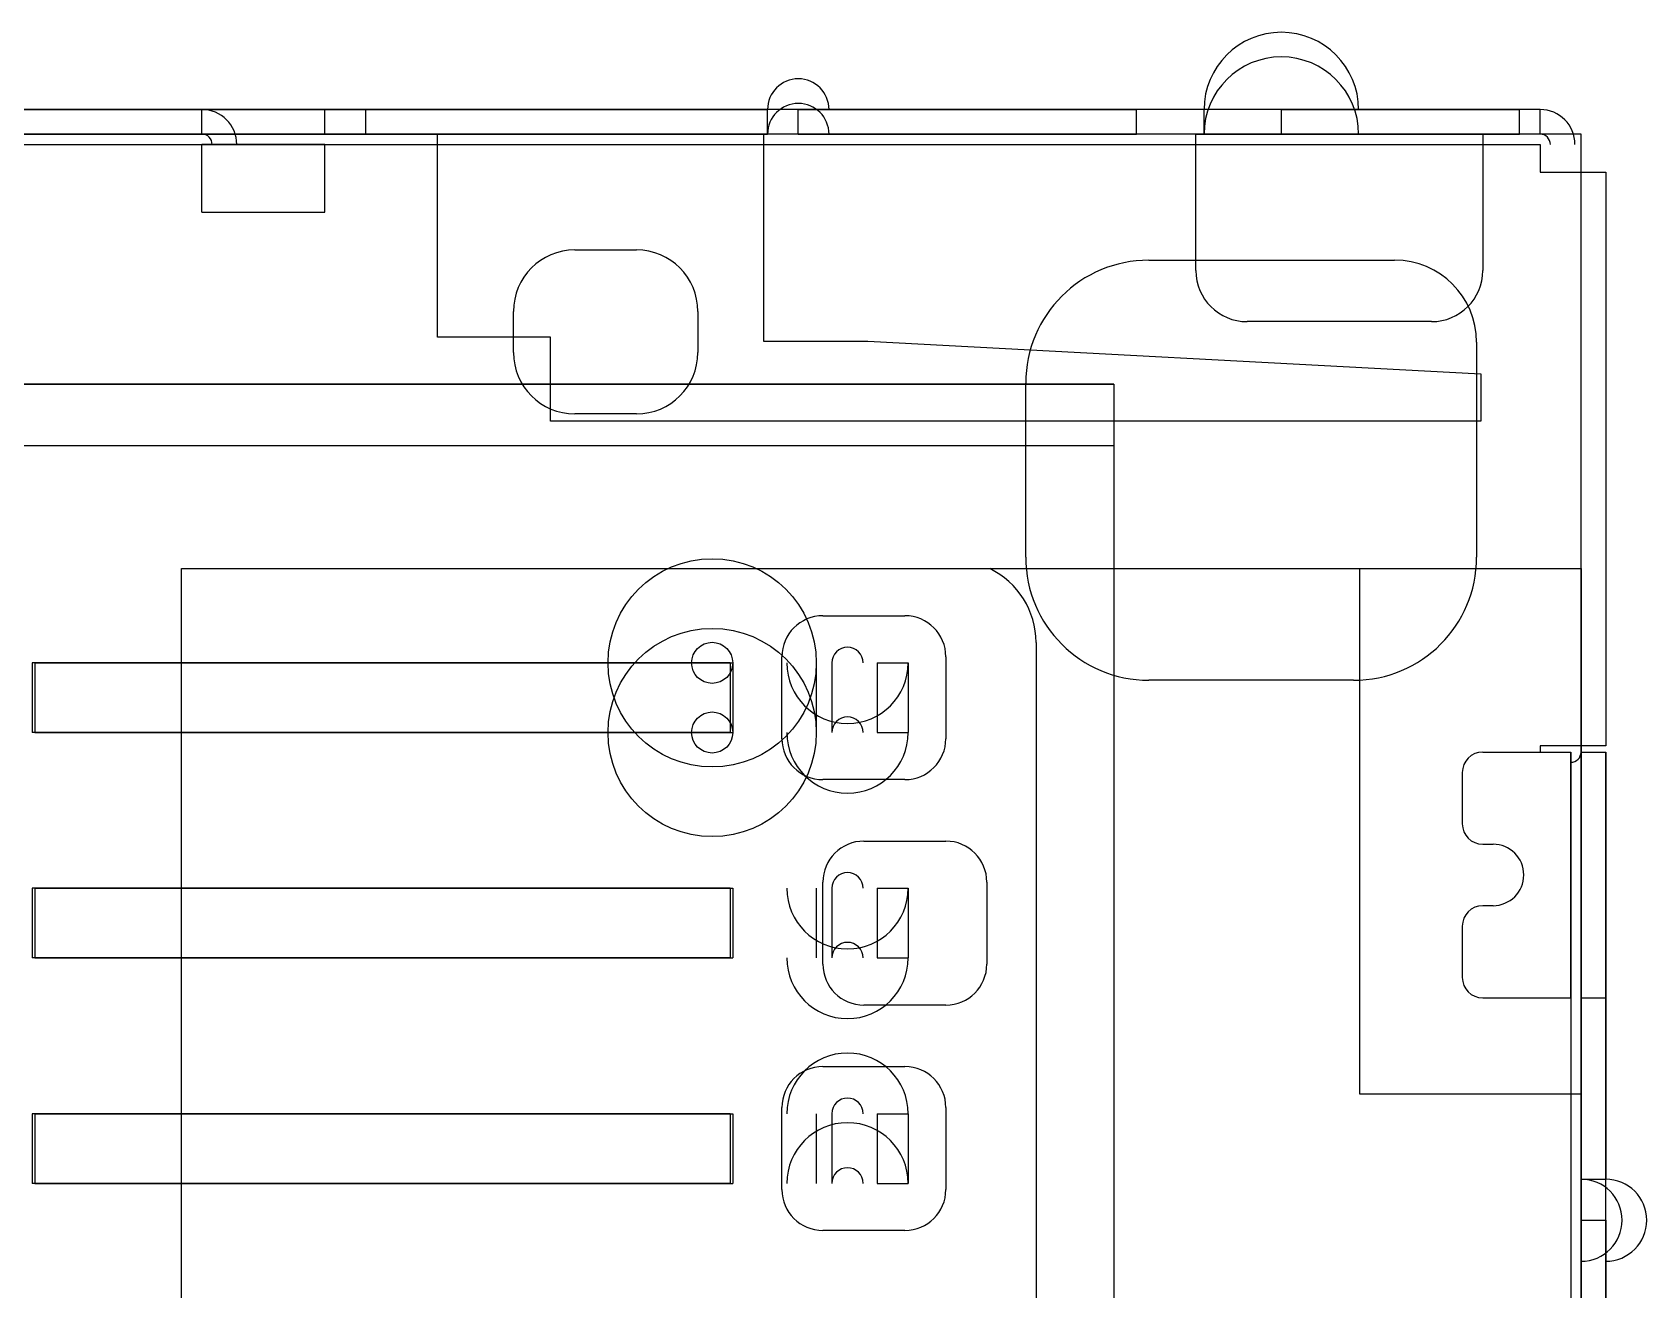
# Model space of a CAD drawing. Header units: millimetres. Extents: x -26.5 to 28.9, y -30 to 30.
# Drawn here: x -22.38 to -14.5, y 11.42 to 17.55 of the extents above; entities that cross this region are included whole.
import ezdxf

# ---------------------------------------------------------------- set-up
doc = ezdxf.new("R2010")
doc.units = ezdxf.units.MM
doc.layers.add('Feature', color=7, linetype='CONTINUOUS')

msp = doc.modelspace()

# ---------------------------------------------------------------- linework, layer by layer
at = {"layer": 'Feature'}
for p, q in [((-15.02, 17.175, -1.28), (-26.1, 17.175, -1.28)), ((-15.02, 17.175, -1.28), (-26.1, 17.175, -1.28)), ((-23.25, 17.175, -0.89), (-21.55, 17.175, -0.89)), ((-23.25, 17.175, -0.89), (-21.55, 17.175, -0.89)), ((-21.55, 17.055, -0.89), (-21.55, 17.175, -0.89)), ((-21.55, 17.055, -0.89), (-21.55, 17.175, -0.89)), ((-21.55, 17.055, -0.52), (-21.55, 17.175, -0.52)), ((-21.55, 17.175, -0.89), (-21.55, 17.175, -0.52)), ((-21.55, 17.055, -0.52), (-21.55, 17.175, -0.52)), ((-21.55, 17.175, -0.89), (-21.55, 17.175, -0.52)), ((-21.55, 17.175, -0.52), (-20.95, 17.175, -0.52)), ((-21.55, 17.175, -0.52), (-20.95, 17.175, -0.52)), ((-20.95, 17.055, -0.52), (-20.95, 17.175, -0.52)), ((-20.95, 17.055, -0.52), (-20.95, 17.175, -0.52)), ((-20.95, 17.055, -0.69), (-20.95, 17.175, -0.69)), ((-20.95, 17.175, -0.52), (-20.95, 17.175, -0.69)), ((-20.95, 17.055, -0.69), (-20.95, 17.175, -0.69)), ((-20.95, 17.175, -0.69), (-20.75, 17.175, -0.69)), ((-20.95, 17.175, -0.52), (-20.95, 17.175, -0.69)), ((-20.95, 17.175, -0.69), (-20.75, 17.175, -0.69)), ((-20.75, 17.055, -0.69), (-20.75, 17.175, -0.69)), ((-20.75, 17.055, -0.69), (-20.75, 17.175, -0.69)), ((-20.75, 17.055, -0.45), (-20.75, 17.175, -0.45)), ((-20.75, 17.175, -0.69), (-20.75, 17.175, -0.45)), ((-20.75, 17.055, -0.45), (-20.75, 17.175, -0.45)), ((-20.75, 17.175, -0.45), (-18.79, 17.175, -0.45)), ((-20.75, 17.175, -0.69), (-20.75, 17.175, -0.45)), ((-20.75, 17.175, -0.45), (-18.79, 17.175, -0.45)), ((-18.79, 17.055, -0.45), (-18.79, 17.175, -0.45)), ((-18.79, 17.055, -0.45), (-18.79, 17.175, -0.45)), ((-18.79, 17.055, -0.26), (-18.79, 17.175, -0.26)), ((-18.79, 17.175, -0.45), (-18.79, 17.175, -0.26)), ((-18.79, 17.055, -0.26), (-18.79, 17.175, -0.26)), ((-18.79, 17.175, -0.45), (-18.79, 17.175, -0.26)), ((-18.64, 17.055, -0.11), (-18.64, 17.175, -0.11)), ((-18.64, 17.055, -0.11), (-18.64, 17.175, -0.11)), ((-18.64, 17.175, -0.11), (-16.99, 17.175, -0.11)), ((-18.64, 17.175, -0.11), (-16.99, 17.175, -0.11)), ((-16.99, 17.055, -0.11), (-16.99, 17.175, -0.11)), ((-16.99, 17.055, -0.11), (-16.99, 17.175, -0.11)), ((-16.66, 17.055, -0.34333), (-16.66, 17.175, -0.34333)), ((-16.66, 17.055, -0.34333), (-16.66, 17.175, -0.34333)), ((-16.2829, 17.055, -0.61), (-16.2829, 17.175, -0.61)), ((-16.2829, 17.055, -0.61), (-16.2829, 17.175, -0.61)), ((-16.2829, 17.175, -0.61), (-15.12, 17.175, -0.61)), ((-16.2829, 17.175, -0.61), (-15.12, 17.175, -0.61)), ((-15.12, 17.055, -0.61), (-15.12, 17.175, -0.61)), ((-15.12, 17.055, -0.61), (-15.12, 17.175, -0.61)), ((-15.02, 17.055, -0.71), (-15.02, 17.175, -0.71)), ((-15.02, 17.055, -0.71), (-15.02, 17.175, -0.71)), ((-15.02, 17.055, -1.28), (-15.02, 17.175, -1.28)), ((-15.02, 17.175, -1.28), (-15.02, 17.175, -0.71)), ((-15.02, 17.055, -1.28), (-15.02, 17.175, -1.28)), ((-15.02, 17.175, -1.28), (-15.02, 17.175, -0.71)), ((-15.02, 17.055, -1.28), (-26.1, 17.055, -1.28)), ((-15.02, 17.055, -1.28), (-26.1, 17.055, -1.28)), ((-14.82, 17.055, -1.3), (-25.1, 17.055, -1.3)), ((-14.82, 17.055, -1.3), (-25.1, 17.055, -1.3)), ((-20.4, 17.055), (-24.85, 17.055)), ((-20.4, 17.055), (-24.85, 17.055)), ((-23.25, 17.055, -0.89), (-21.55, 17.055, -0.89)), ((-23.25, 17.055, -0.89), (-21.55, 17.055, -0.89)), ((-21.55, 17.055, -0.89), (-21.55, 17.055, -0.52)), ((-21.55, 17.055, -0.52), (-20.95, 17.055, -0.52)), ((-21.55, 17.055, -0.89), (-21.55, 17.055, -0.52)), ((-21.55, 17.055, -0.52), (-20.95, 17.055, -0.52)), ((-20.95, 17.055, -0.52), (-20.95, 17.055, -0.69)), ((-20.95, 17.055, -0.69), (-20.75, 17.055, -0.69)), ((-20.95, 17.055, -0.69), (-20.75, 17.055, -0.69)), ((-20.95, 17.055, -0.52), (-20.95, 17.055, -0.69)), ((-20.75, 17.055, -0.69), (-20.75, 17.055, -0.45)), ((-20.75, 17.055, -0.45), (-18.79, 17.055, -0.45)), ((-20.75, 17.055, -0.45), (-18.79, 17.055, -0.45)), ((-20.75, 17.055, -0.69), (-20.75, 17.055, -0.45)), ((-20.4, 17.055, -0.17), (-20.4, 17.055)), ((-20.4, 17.055, -0.17), (-18.81, 17.055, -0.17)), ((-20.4, 16.065), (-20.4, 17.055)), ((-20.4, 16.065), (-20.4, 17.055)), ((-20.4, 16.065, -0.17), (-20.4, 17.055, -0.17)), ((-20.4, 17.055, -0.17), (-20.4, 17.055)), ((-20.4, 17.055, -0.17), (-18.81, 17.055, -0.17)), ((-20.4, 16.065, -0.17), (-20.4, 17.055, -0.17)), ((-16.7, 17.055), (-18.81, 17.055)), ((-18.81, 17.055, -0.17), (-18.81, 17.055)), ((-16.7, 17.055), (-18.81, 17.055)), ((-18.81, 17.055), (-18.81, 16.045)), ((-18.81, 17.055), (-18.81, 16.045)), ((-18.81, 17.055, -0.17), (-18.81, 17.055)), ((-18.81, 17.055, -0.17), (-18.81, 16.045, -0.17)), ((-18.81, 17.055, -0.17), (-18.81, 16.045, -0.17)), ((-18.79, 17.055, -0.45), (-18.79, 17.055, -0.26)), ((-18.79, 17.055, -0.45), (-18.79, 17.055, -0.26)), ((-18.64, 17.055, -0.11), (-16.99, 17.055, -0.11)), ((-18.64, 17.055, -0.11), (-16.99, 17.055, -0.11)), ((-16.7, 17.055, -0.17), (-16.7, 17.055)), ((-16.7, 17.055, -0.17), (-15.3, 17.055, -0.17)), ((-16.7, 16.39), (-16.7, 17.055)), ((-16.7, 16.39), (-16.7, 17.055)), ((-16.7, 16.39, -0.17), (-16.7, 17.055, -0.17)), ((-16.7, 17.055, -0.17), (-16.7, 17.055)), ((-16.7, 17.055, -0.17), (-15.3, 17.055, -0.17)), ((-16.7, 16.39, -0.17), (-16.7, 17.055, -0.17)), ((-16.2829, 17.055, -0.61), (-15.12, 17.055, -0.61)), ((-16.2829, 17.055, -0.61), (-15.12, 17.055, -0.61)), ((-15.3, 17.055, -0.17), (-15.3, 17.055)), ((-14.82, 17.055), (-15.3, 17.055)), ((-14.82, 17.055), (-15.3, 17.055)), ((-15.3, 17.055), (-15.3, 16.39)), ((-15.3, 17.055), (-15.3, 16.39)), ((-15.3, 17.055, -0.17), (-15.3, 17.055)), ((-15.3, 17.055, -0.17), (-15.3, 16.39, -0.17)), ((-15.3, 17.055, -0.17), (-15.3, 16.39, -0.17)), ((-15.02, 17.055, -1.28), (-15.02, 17.055, -0.71)), ((-15.02, 17.055, -1.28), (-15.02, 17.055, -0.71)), ((-14.82, 5.345, -1.3), (-14.82, 17.055, -1.3)), ((-14.82, 17.055, -1.3), (-14.82, 17.055)), ((-14.82, 14.935), (-14.82, 17.055)), ((-14.82, 17.055, -1.3), (-14.82, 17.055)), ((-14.82, 5.345, -1.3), (-14.82, 17.055, -1.3)), ((-14.82, 14.935), (-14.82, 17.055)), ((-26.1, 17.005, -1.45), (-15.02, 17.005, -1.45)), ((-26.1, 17.005, -1.45), (-15.02, 17.005, -1.45)), ((-26.1, 17.005, -1.33), (-15.02, 17.005, -1.33)), ((-26.1, 17.005, -1.33), (-15.02, 17.005, -1.33)), ((-21.55, 17.005, -0.47), (-21.55, 17.005, -0.35)), ((-21.55, 17.005, -0.47), (-21.55, 17.005, -0.35)), ((-21.55, 16.675, -0.47), (-21.55, 17.005, -0.47)), ((-21.55, 16.675, -0.35), (-21.55, 17.005, -0.35)), ((-20.95, 17.005, -0.35), (-21.55, 17.005, -0.35)), ((-21.55, 16.675, -0.35), (-21.55, 17.005, -0.35)), ((-20.95, 17.005, -0.35), (-21.55, 17.005, -0.35)), ((-21.55, 16.675, -0.47), (-21.55, 17.005, -0.47)), ((-20.95, 17.005, -0.47), (-21.55, 17.005, -0.47)), ((-20.95, 17.005, -0.47), (-21.55, 17.005, -0.47)), ((-20.95, 16.675, -0.47), (-20.95, 17.005, -0.47)), ((-20.95, 17.005, -0.47), (-20.95, 17.005, -0.35)), ((-20.95, 16.675, -0.35), (-20.95, 17.005, -0.35)), ((-20.95, 17.005, -0.47), (-20.95, 17.005, -0.35)), ((-20.95, 16.675, -0.35), (-20.95, 17.005, -0.35)), ((-20.95, 16.675, -0.47), (-20.95, 17.005, -0.47)), ((-15.02, 17.005, -1.33), (-15.02, 17.005, -1.45)), ((-15.02, 17.005, -1.33), (-15.02, 17.005, -1.45)), ((-15.02, 17.005, -1.33), (-15.02, 16.87, -1.33)), ((-15.02, 17.005, -1.45), (-15.02, 16.87, -1.45)), ((-15.02, 17.005, -1.45), (-15.02, 16.87, -1.45)), ((-15.02, 17.005, -1.33), (-15.02, 16.87, -1.33)), ((-15.02, 16.87, -1.33), (-15.02, 16.87, -1.45)), ((-15.02, 16.87, -1.33), (-15.02, 16.87, -1.45)), ((-15.02, 16.87, -1.33), (-14.7, 16.87, -1.33)), ((-15.02, 16.87, -1.45), (-14.7, 16.87, -1.45)), ((-15.02, 16.87, -1.45), (-14.7, 16.87, -1.45)), ((-15.02, 16.87, -1.33), (-14.7, 16.87, -1.33)), ((-14.7, 16.87, -1.33), (-14.7, 16.87, -1.45)), ((-14.7, 16.87, -1.33), (-14.7, 16.87, -1.45)), ((-14.7, 16.87, -1.33), (-14.7, 14.07, -1.33)), ((-14.7, 16.87, -1.45), (-14.7, 14.07, -1.45)), ((-14.7, 16.87, -1.45), (-14.7, 14.07, -1.45)), ((-14.7, 16.87, -1.33), (-14.7, 14.07, -1.33)), ((-21.55, 16.675, -0.47), (-21.55, 16.675, -0.35)), ((-21.55, 16.675, -0.47), (-21.55, 16.675, -0.35)), ((-21.55, 16.675, -0.47), (-20.95, 16.675, -0.47)), ((-21.55, 16.675, -0.35), (-20.95, 16.675, -0.35)), ((-21.55, 16.675, -0.35), (-20.95, 16.675, -0.35)), ((-21.55, 16.675, -0.47), (-20.95, 16.675, -0.47)), ((-20.95, 16.675, -0.47), (-20.95, 16.675, -0.35)), ((-20.95, 16.675, -0.47), (-20.95, 16.675, -0.35)), ((-19.73, 16.49, -1.33), (-19.43, 16.49, -1.33)), ((-19.73, 16.49, -1.33), (-19.73, 16.49, -1.45)), ((-19.73, 16.49, -1.45), (-19.43, 16.49, -1.45)), ((-19.73, 16.49, -1.33), (-19.73, 16.49, -1.45)), ((-19.73, 16.49, -1.45), (-19.43, 16.49, -1.45)), ((-19.73, 16.49, -1.33), (-19.43, 16.49, -1.33)), ((-19.43, 16.49, -1.33), (-19.43, 16.49, -1.45)), ((-19.43, 16.49, -1.33), (-19.43, 16.49, -1.45)), ((-16.93, 16.44, -1.33), (-15.73, 16.44, -1.33)), ((-16.93, 16.44, -1.33), (-16.93, 16.44, -1.45)), ((-16.93, 16.44, -1.45), (-15.73, 16.44, -1.45)), ((-16.93, 16.44, -1.33), (-16.93, 16.44, -1.45)), ((-16.93, 16.44, -1.45), (-15.73, 16.44, -1.45)), ((-16.93, 16.44, -1.33), (-15.73, 16.44, -1.33)), ((-16.7, 16.39, -0.17), (-16.7, 16.39)), ((-16.7, 16.39, -0.17), (-16.7, 16.39)), ((-15.73, 16.44, -1.33), (-15.73, 16.44, -1.45)), ((-15.73, 16.44, -1.33), (-15.73, 16.44, -1.45)), ((-15.3, 16.39, -0.17), (-15.3, 16.39)), ((-15.3, 16.39, -0.17), (-15.3, 16.39)), ((-20.03, 16.19, -1.33), (-20.03, 16.19, -1.45)), ((-20.03, 15.99, -1.33), (-20.03, 16.19, -1.33)), ((-20.03, 15.99, -1.45), (-20.03, 16.19, -1.45)), ((-20.03, 16.19, -1.33), (-20.03, 16.19, -1.45)), ((-20.03, 15.99, -1.45), (-20.03, 16.19, -1.45)), ((-20.03, 15.99, -1.33), (-20.03, 16.19, -1.33)), ((-19.13, 16.19, -1.33), (-19.13, 15.99, -1.33)), ((-19.13, 16.19, -1.33), (-19.13, 16.19, -1.45)), ((-19.13, 16.19, -1.45), (-19.13, 15.99, -1.45)), ((-19.13, 16.19, -1.33), (-19.13, 16.19, -1.45)), ((-19.13, 16.19, -1.45), (-19.13, 15.99, -1.45)), ((-19.13, 16.19, -1.33), (-19.13, 15.99, -1.33)), ((-15.55, 16.14), (-16.45, 16.14)), ((-16.45, 16.14, -0.17), (-16.45, 16.14)), ((-15.55, 16.14), (-16.45, 16.14)), ((-15.55, 16.14, -0.17), (-16.45, 16.14, -0.17)), ((-16.45, 16.14, -0.17), (-16.45, 16.14)), ((-15.55, 16.14, -0.17), (-16.45, 16.14, -0.17)), ((-15.55, 16.14, -0.17), (-15.55, 16.14)), ((-15.55, 16.14, -0.17), (-15.55, 16.14)), ((-19.85, 16.065), (-20.4, 16.065)), ((-20.4, 16.065, -0.17), (-20.4, 16.065)), ((-19.85, 16.065), (-20.4, 16.065)), ((-19.85, 16.065, -0.17), (-20.4, 16.065, -0.17)), ((-20.4, 16.065, -0.17), (-20.4, 16.065)), ((-19.85, 16.065, -0.17), (-20.4, 16.065, -0.17)), ((-19.85, 15.655), (-19.85, 16.065)), ((-19.85, 16.065, -0.17), (-19.85, 16.065)), ((-19.85, 15.655), (-19.85, 16.065)), ((-19.85, 15.655, -0.17), (-19.85, 16.065, -0.17)), ((-19.85, 16.065, -0.17), (-19.85, 16.065)), ((-19.85, 15.655, -0.17), (-19.85, 16.065, -0.17)), ((-18.81, 16.045), (-18.3, 16.045)), ((-18.81, 16.045), (-18.3, 16.045)), ((-18.81, 16.045, -0.17), (-18.81, 16.045)), ((-18.81, 16.045, -0.17), (-18.3, 16.045, -0.17)), ((-18.81, 16.045, -0.17), (-18.81, 16.045)), ((-18.81, 16.045, -0.17), (-18.3, 16.045, -0.17)), ((-18.3, 16.045), (-15.31, 15.885)), ((-18.3, 16.045), (-15.31, 15.885)), ((-18.3, 16.045, -0.17), (-18.3, 16.045)), ((-18.3, 16.045, -0.17), (-15.31, 15.885, -0.17)), ((-18.3, 16.045, -0.17), (-18.3, 16.045)), ((-18.3, 16.045, -0.17), (-15.31, 15.885, -0.17)), ((-15.33, 16.04, -1.33), (-15.33, 14.99, -1.33)), ((-15.33, 16.04, -1.33), (-15.33, 16.04, -1.45)), ((-15.33, 16.04, -1.45), (-15.33, 14.99, -1.45)), ((-15.33, 16.04, -1.33), (-15.33, 16.04, -1.45)), ((-15.33, 16.04, -1.45), (-15.33, 14.99, -1.45)), ((-15.33, 16.04, -1.33), (-15.33, 14.99, -1.33)), ((-20.03, 15.99, -1.33), (-20.03, 15.99, -1.45)), ((-20.03, 15.99, -1.33), (-20.03, 15.99, -1.45)), ((-19.13, 15.99, -1.33), (-19.13, 15.99, -1.45)), ((-19.13, 15.99, -1.33), (-19.13, 15.99, -1.45)), ((-25.1, 15.835, -1.3), (-17.1, 15.835, -1.3)), ((-17.1, 15.835, -0.65), (-25.1, 15.835, -0.65)), ((-25.1, 15.835, -1.3), (-17.1, 15.835, -1.3)), ((-17.1, 15.835, -0.65), (-25.1, 15.835, -0.65)), ((-17.53, 15.84, -1.33), (-17.53, 15.84, -1.45)), ((-17.53, 14.99, -1.33), (-17.53, 15.84, -1.33)), ((-17.53, 14.99, -1.45), (-17.53, 15.84, -1.45)), ((-17.53, 15.84, -1.33), (-17.53, 15.84, -1.45)), ((-17.53, 14.99, -1.45), (-17.53, 15.84, -1.45)), ((-17.53, 14.99, -1.33), (-17.53, 15.84, -1.33)), ((-17.1, 15.835, -0.65), (-17.1, 15.835, -1.3)), ((-17.1, 15.835, -1.3), (-17.1, 5.575, -1.3)), ((-17.1, 15.835, -1.3), (-17.1, 5.575, -1.3)), ((-17.1, 15.835, -0.65), (-17.1, 15.835, -1.3)), ((-15.31, 15.885), (-15.31, 15.655)), ((-15.31, 15.885), (-15.31, 15.655)), ((-15.31, 15.885, -0.17), (-15.31, 15.885)), ((-15.31, 15.885, -0.17), (-15.31, 15.655, -0.17)), ((-15.31, 15.885, -0.17), (-15.31, 15.885)), ((-15.31, 15.885, -0.17), (-15.31, 15.655, -0.17)), ((-19.73, 15.69, -1.33), (-19.73, 15.69, -1.45)), ((-19.73, 15.69, -1.33), (-19.73, 15.69, -1.45)), ((-19.43, 15.69, -1.33), (-19.73, 15.69, -1.33)), ((-19.43, 15.69, -1.45), (-19.73, 15.69, -1.45)), ((-19.43, 15.69, -1.45), (-19.73, 15.69, -1.45)), ((-19.43, 15.69, -1.33), (-19.73, 15.69, -1.33)), ((-19.43, 15.69, -1.33), (-19.43, 15.69, -1.45)), ((-19.43, 15.69, -1.33), (-19.43, 15.69, -1.45)), ((-15.31, 15.655), (-19.85, 15.655)), ((-15.31, 15.655), (-19.85, 15.655)), ((-15.31, 15.655, -0.17), (-19.85, 15.655, -0.17)), ((-19.85, 15.655, -0.17), (-19.85, 15.655)), ((-19.85, 15.655, -0.17), (-19.85, 15.655)), ((-15.31, 15.655, -0.17), (-19.85, 15.655, -0.17)), ((-15.31, 15.655, -0.17), (-15.31, 15.655)), ((-15.31, 15.655, -0.17), (-15.31, 15.655)), ((-25.1, 15.535, -0.35), (-17.1, 15.535, -0.35)), ((-25.1, 15.535, -0.35), (-17.1, 15.535, -0.35)), ((-17.1, 15.535, -0.35), (-17.1, 5.98, -0.35)), ((-17.1, 15.535, -0.35), (-17.1, 5.98, -0.35)), ((-17.53, 14.99, -1.33), (-17.53, 14.99, -1.45)), ((-17.53, 14.99, -1.33), (-17.53, 14.99, -1.45)), ((-15.33, 14.99, -1.33), (-15.33, 14.99, -1.45)), ((-15.33, 14.99, -1.33), (-15.33, 14.99, -1.45)), ((-21.65, 5.995), (-21.65, 14.935)), ((-21.65, 14.935), (-14.82, 14.935)), ((-21.65, 14.935), (-14.82, 14.935)), ((-21.65, 14.935, -0.25), (-21.65, 14.935)), ((-21.65, 14.935, -0.25), (-17.7056, 14.935, -0.25)), ((-21.65, 5.995), (-21.65, 14.935)), ((-21.65, 5.995, -0.25), (-21.65, 14.935, -0.25)), ((-21.65, 14.935, -0.25), (-21.65, 14.935)), ((-21.65, 14.935, -0.25), (-17.7056, 14.935, -0.25)), ((-21.65, 5.995, -0.25), (-21.65, 14.935, -0.25)), ((-17.7056, 14.935, -0.25), (-17.7056, 14.935, -0.1)), ((-17.7056, 14.935, -0.1), (-15.9, 14.935, -0.1)), ((-17.7056, 14.935, -0.1), (-15.9, 14.935, -0.1)), ((-17.7056, 14.935, -0.25), (-17.7056, 14.935, -0.1)), ((-15.9, 14.935, -0.25), (-15.9, 14.935, -0.1)), ((-15.9, 14.935, -0.25), (-14.82, 14.935, -0.25)), ((-15.9, 12.37, -0.1), (-15.9, 14.935, -0.1)), ((-15.9, 12.37, -0.1), (-15.9, 14.935, -0.1)), ((-15.9, 12.37, -0.25), (-15.9, 14.935, -0.25)), ((-15.9, 14.935, -0.25), (-15.9, 14.935, -0.1)), ((-15.9, 14.935, -0.25), (-14.82, 14.935, -0.25)), ((-15.9, 12.37, -0.25), (-15.9, 14.935, -0.25)), ((-14.82, 14.935, -0.25), (-14.82, 14.935)), ((-14.82, 14.935, -0.25), (-14.82, 12.37, -0.25)), ((-14.82, 14.935, -0.25), (-14.82, 14.935)), ((-14.82, 14.935, -0.25), (-14.82, 12.37, -0.25)), ((-18.52, 14.705, -1.33), (-18.12, 14.705, -1.33)), ((-18.52, 14.705, -1.33), (-18.52, 14.705, -1.45)), ((-18.52, 14.705, -1.45), (-18.12, 14.705, -1.45)), ((-18.52, 14.705, -1.33), (-18.52, 14.705, -1.45)), ((-18.52, 14.705, -1.45), (-18.12, 14.705, -1.45)), ((-18.52, 14.705, -1.33), (-18.12, 14.705, -1.33)), ((-18.12, 14.705, -1.33), (-18.12, 14.705, -1.45)), ((-18.12, 14.705, -1.33), (-18.12, 14.705, -1.45)), ((-17.48, 14.575, -0.1), (-17.48, 6.395, -0.1)), ((-17.48, 14.575, -0.1), (-17.48, 6.395, -0.1)), ((-17.48, 14.575, -0.25), (-17.48, 14.575, -0.1)), ((-17.48, 14.575, -0.25), (-17.48, 6.395, -0.25)), ((-17.48, 14.575, -0.25), (-17.48, 14.575, -0.1)), ((-17.48, 14.575, -0.25), (-17.48, 6.395, -0.25)), ((-18.72, 14.505, -1.33), (-18.72, 14.505, -1.45)), ((-18.72, 14.105, -1.33), (-18.72, 14.505, -1.33)), ((-18.72, 14.105, -1.45), (-18.72, 14.505, -1.45)), ((-18.72, 14.505, -1.33), (-18.72, 14.505, -1.45)), ((-18.72, 14.105, -1.45), (-18.72, 14.505, -1.45)), ((-18.72, 14.105, -1.33), (-18.72, 14.505, -1.33)), ((-17.92, 14.505, -1.33), (-17.92, 14.105, -1.33)), ((-17.92, 14.505, -1.33), (-17.92, 14.505, -1.45)), ((-17.92, 14.505, -1.45), (-17.92, 14.105, -1.45)), ((-17.92, 14.505, -1.33), (-17.92, 14.505, -1.45)), ((-17.92, 14.505, -1.45), (-17.92, 14.105, -1.45)), ((-17.92, 14.505, -1.33), (-17.92, 14.105, -1.33)), ((-22.3779, 14.475, -0.38805), (-22.3779, 14.135, -0.38805)), ((-18.9732, 14.475, -0.68593), (-22.3779, 14.475, -0.38805)), ((-22.3779, 14.475, -0.38805), (-22.3779, 14.135, -0.38805)), ((-18.9732, 14.475, -0.68593), (-22.3779, 14.475, -0.38805)), ((-22.3648, 14.475, -0.23862), (-22.3648, 14.135, -0.23862)), ((-22.3648, 14.475, -0.23862), (-18.9601, 14.475, -0.5365)), ((-22.3648, 14.475, -0.23862), (-22.3648, 14.135, -0.23862)), ((-22.3648, 14.475, -0.23862), (-18.9601, 14.475, -0.5365)), ((-18.9732, 14.475, -0.68593), (-18.9732, 14.135, -0.68593)), ((-18.9732, 14.475, -0.68593), (-18.9732, 14.135, -0.68593)), ((-18.9601, 14.475, -0.5365), (-18.9601, 14.135, -0.5365)), ((-18.9601, 14.475, -0.5365), (-18.9601, 14.135, -0.5365)), ((-18.5524, 14.475, -0.82074), (-18.5524, 14.135, -0.82074)), ((-18.5524, 14.475, -0.82074), (-18.5524, 14.135, -0.82074)), ((-18.4762, 14.475, -0.69153), (-18.4762, 14.135, -0.69153)), ((-18.4762, 14.475, -0.69153), (-18.4762, 14.135, -0.69153)), ((-18.2544, 14.475, -0.59824), (-18.2544, 14.135, -0.59824)), ((-18.2544, 14.475, -0.59824), (-18.104, 14.475, -0.6114)), ((-18.2544, 14.475, -0.59824), (-18.2544, 14.135, -0.59824)), ((-18.2544, 14.475, -0.59824), (-18.104, 14.475, -0.6114)), ((-18.104, 14.475, -0.6114), (-18.104, 14.135, -0.6114)), ((-18.104, 14.475, -0.6114), (-18.104, 14.135, -0.6114)), ((-16.93, 14.39, -1.33), (-16.93, 14.39, -1.45)), ((-16.93, 14.39, -1.33), (-16.93, 14.39, -1.45)), ((-15.93, 14.39, -1.33), (-16.93, 14.39, -1.33)), ((-15.93, 14.39, -1.45), (-16.93, 14.39, -1.45)), ((-15.93, 14.39, -1.45), (-16.93, 14.39, -1.45)), ((-15.93, 14.39, -1.33), (-16.93, 14.39, -1.33)), ((-15.93, 14.39, -1.33), (-15.93, 14.39, -1.45)), ((-15.93, 14.39, -1.33), (-15.93, 14.39, -1.45)), ((-18.9732, 14.135, -0.68593), (-22.3779, 14.135, -0.38805)), ((-18.9732, 14.135, -0.68593), (-22.3779, 14.135, -0.38805)), ((-22.3648, 14.135, -0.23862), (-18.9601, 14.135, -0.5365)), ((-22.3648, 14.135, -0.23862), (-18.9601, 14.135, -0.5365)), ((-18.72, 14.105, -1.33), (-18.72, 14.105, -1.45)), ((-18.72, 14.105, -1.33), (-18.72, 14.105, -1.45)), ((-18.2544, 14.135, -0.59824), (-18.104, 14.135, -0.6114)), ((-18.2544, 14.135, -0.59824), (-18.104, 14.135, -0.6114)), ((-17.92, 14.105, -1.33), (-17.92, 14.105, -1.45)), ((-17.92, 14.105, -1.33), (-17.92, 14.105, -1.45)), ((-15.3, 14.04, -0.12), (-14.87, 14.04, -0.12)), ((-15.3, 14.04, -0.12), (-15.3, 14.04)), ((-15.3, 14.04), (-14.87, 14.04)), ((-15.3, 14.04, -0.12), (-15.3, 14.04)), ((-15.3, 14.04), (-14.87, 14.04)), ((-15.3, 14.04, -0.12), (-14.87, 14.04, -0.12)), ((-14.7, 14.07, -1.33), (-15.02, 14.07, -1.33)), ((-15.02, 14.07, -1.33), (-15.02, 14.07, -1.45)), ((-14.7, 14.07, -1.45), (-15.02, 14.07, -1.45)), ((-15.02, 14.07, -1.33), (-15.02, 14.07, -1.45)), ((-15.02, 14.07, -1.33), (-15.02, 14.04, -1.33)), ((-15.02, 14.07, -1.45), (-15.02, 14.04, -1.45)), ((-14.7, 14.07, -1.45), (-15.02, 14.07, -1.45)), ((-15.02, 14.07, -1.45), (-15.02, 14.04, -1.45)), ((-15.02, 14.07, -1.33), (-15.02, 14.04, -1.33)), ((-14.7, 14.07, -1.33), (-15.02, 14.07, -1.33)), ((-15.02, 14.04, -1.33), (-15.02, 14.04, -1.45)), ((-15.02, 14.04, -1.33), (-15.02, 14.04, -1.45)), ((-15.02, 14.04, -1.33), (-14.87, 14.04, -1.33)), ((-15.02, 14.04, -1.45), (-14.87, 14.04, -1.45)), ((-15.02, 14.04, -1.45), (-14.87, 14.04, -1.45)), ((-15.02, 14.04, -1.33), (-14.87, 14.04, -1.33)), ((-14.87, 14.04, -1.33), (-14.87, 14.04, -1.45)), ((-14.87, 14.04, -1.33), (-14.87, 14.04, -1.45)), ((-14.87, 14.04, -0.12), (-14.87, 14.04)), ((-14.87, 14.04, -0.12), (-14.87, 14.04)), ((-14.87, 12.84), (-14.87, 14.04)), ((-14.87, 14.04, -1.45), (-14.87, 6.87, -1.45)), ((-14.87, 12.84), (-14.87, 14.04)), ((-14.87, 14.04, -1.45), (-14.87, 6.87, -1.45)), ((-14.87, 12.84, -0.12), (-14.87, 14.04, -0.12)), ((-14.87, 14.04, -1.33), (-14.87, 6.87, -1.33)), ((-14.87, 12.84, -0.12), (-14.87, 14.04, -0.12)), ((-14.87, 14.04, -1.33), (-14.87, 6.87, -1.33)), ((-14.82, 14.04, -1.28), (-14.7, 14.04, -1.28)), ((-14.82, 14.04, -1.28), (-14.7, 14.04, -1.28)), ((-14.82, 14.04, -1.28), (-14.82, 14.04, -0.17)), ((-14.82, 14.04, -0.17), (-14.7, 14.04, -0.17)), ((-14.82, 14.04, -0.17), (-14.7, 14.04, -0.17)), ((-14.82, 14.04, -0.17), (-14.82, 12.84, -0.17)), ((-14.82, 14.04, -1.28), (-14.82, 14.04, -0.17)), ((-14.82, 6.87, -1.28), (-14.82, 14.04, -1.28)), ((-14.82, 14.04, -0.17), (-14.82, 12.84, -0.17)), ((-14.82, 6.87, -1.28), (-14.82, 14.04, -1.28)), ((-14.7, 14.07, -1.33), (-14.7, 14.07, -1.45)), ((-14.7, 14.07, -1.33), (-14.7, 14.07, -1.45)), ((-14.7, 14.04, -1.28), (-14.7, 14.04, -0.17)), ((-14.7, 6.87, -1.28), (-14.7, 14.04, -1.28)), ((-14.7, 14.04, -1.28), (-14.7, 14.04, -0.17)), ((-14.7, 14.04, -0.17), (-14.7, 12.84, -0.17)), ((-14.7, 14.04, -0.17), (-14.7, 12.84, -0.17)), ((-14.7, 6.87, -1.28), (-14.7, 14.04, -1.28)), ((-18.52, 13.905, -1.33), (-18.52, 13.905, -1.45)), ((-18.52, 13.905, -1.33), (-18.52, 13.905, -1.45)), ((-18.12, 13.905, -1.33), (-18.52, 13.905, -1.33)), ((-18.12, 13.905, -1.45), (-18.52, 13.905, -1.45)), ((-18.12, 13.905, -1.45), (-18.52, 13.905, -1.45)), ((-18.12, 13.905, -1.33), (-18.52, 13.905, -1.33)), ((-18.12, 13.905, -1.33), (-18.12, 13.905, -1.45)), ((-18.12, 13.905, -1.33), (-18.12, 13.905, -1.45)), ((-15.4, 13.94, -0.12), (-15.4, 13.94)), ((-15.4, 13.94, -0.12), (-15.4, 13.94)), ((-15.4, 13.94, -0.12), (-15.4, 13.69, -0.12)), ((-15.4, 13.94), (-15.4, 13.69)), ((-15.4, 13.94), (-15.4, 13.69)), ((-15.4, 13.94, -0.12), (-15.4, 13.69, -0.12)), ((-15.4, 13.69, -0.12), (-15.4, 13.69)), ((-15.4, 13.69, -0.12), (-15.4, 13.69)), ((-18.32, 13.605, -1.33), (-17.92, 13.605, -1.33)), ((-18.32, 13.605, -1.33), (-18.32, 13.605, -1.45)), ((-18.32, 13.605, -1.45), (-17.92, 13.605, -1.45)), ((-18.32, 13.605, -1.33), (-18.32, 13.605, -1.45)), ((-18.32, 13.605, -1.45), (-17.92, 13.605, -1.45)), ((-18.32, 13.605, -1.33), (-17.92, 13.605, -1.33)), ((-17.92, 13.605, -1.33), (-17.92, 13.605, -1.45)), ((-17.92, 13.605, -1.33), (-17.92, 13.605, -1.45)), ((-15.3, 13.59, -0.12), (-15.3, 13.59)), ((-15.3, 13.59, -0.12), (-15.3, 13.59)), ((-15.3, 13.59, -0.12), (-15.25, 13.59, -0.12)), ((-15.3, 13.59), (-15.25, 13.59)), ((-15.3, 13.59), (-15.25, 13.59)), ((-15.3, 13.59, -0.12), (-15.25, 13.59, -0.12)), ((-15.25, 13.59, -0.12), (-15.25, 13.59)), ((-15.25, 13.59, -0.12), (-15.25, 13.59)), ((-18.52, 13.405, -1.33), (-18.52, 13.405, -1.45)), ((-18.52, 13.005, -1.33), (-18.52, 13.405, -1.33)), ((-18.52, 13.005, -1.45), (-18.52, 13.405, -1.45)), ((-18.52, 13.405, -1.33), (-18.52, 13.405, -1.45)), ((-18.52, 13.005, -1.45), (-18.52, 13.405, -1.45)), ((-18.52, 13.005, -1.33), (-18.52, 13.405, -1.33)), ((-17.72, 13.405, -1.33), (-17.72, 13.005, -1.33)), ((-17.72, 13.405, -1.33), (-17.72, 13.405, -1.45)), ((-17.72, 13.405, -1.45), (-17.72, 13.005, -1.45)), ((-17.72, 13.405, -1.33), (-17.72, 13.405, -1.45)), ((-17.72, 13.405, -1.45), (-17.72, 13.005, -1.45)), ((-17.72, 13.405, -1.33), (-17.72, 13.005, -1.33)), ((-22.3779, 13.375, -0.38805), (-22.3779, 13.035, -0.38805)), ((-18.9732, 13.375, -0.68593), (-22.3779, 13.375, -0.38805)), ((-22.3779, 13.375, -0.38805), (-22.3779, 13.035, -0.38805)), ((-18.9732, 13.375, -0.68593), (-22.3779, 13.375, -0.38805)), ((-22.3648, 13.375, -0.23862), (-22.3648, 13.035, -0.23862)), ((-22.3648, 13.375, -0.23862), (-18.9601, 13.375, -0.5365)), ((-22.3648, 13.375, -0.23862), (-22.3648, 13.035, -0.23862)), ((-22.3648, 13.375, -0.23862), (-18.9601, 13.375, -0.5365)), ((-18.9732, 13.375, -0.68593), (-18.9732, 13.035, -0.68593)), ((-18.9732, 13.375, -0.68593), (-18.9732, 13.035, -0.68593)), ((-18.9601, 13.375, -0.5365), (-18.9601, 13.035, -0.5365)), ((-18.9601, 13.375, -0.5365), (-18.9601, 13.035, -0.5365)), ((-18.5524, 13.375, -0.82074), (-18.5524, 13.035, -0.82074)), ((-18.5524, 13.375, -0.82074), (-18.5524, 13.035, -0.82074)), ((-18.4762, 13.375, -0.69153), (-18.4762, 13.035, -0.69153)), ((-18.4762, 13.375, -0.69153), (-18.4762, 13.035, -0.69153)), ((-18.2544, 13.375, -0.59824), (-18.2544, 13.035, -0.59824)), ((-18.2544, 13.375, -0.59824), (-18.104, 13.375, -0.6114)), ((-18.2544, 13.375, -0.59824), (-18.2544, 13.035, -0.59824)), ((-18.2544, 13.375, -0.59824), (-18.104, 13.375, -0.6114)), ((-18.104, 13.375, -0.6114), (-18.104, 13.035, -0.6114)), ((-18.104, 13.375, -0.6114), (-18.104, 13.035, -0.6114)), ((-15.25, 13.29, -0.12), (-15.3, 13.29, -0.12)), ((-15.3, 13.29, -0.12), (-15.3, 13.29)), ((-15.25, 13.29), (-15.3, 13.29)), ((-15.3, 13.29, -0.12), (-15.3, 13.29)), ((-15.25, 13.29), (-15.3, 13.29)), ((-15.25, 13.29, -0.12), (-15.3, 13.29, -0.12)), ((-15.25, 13.29, -0.12), (-15.25, 13.29)), ((-15.25, 13.29, -0.12), (-15.25, 13.29)), ((-15.4, 13.19, -0.12), (-15.4, 13.19)), ((-15.4, 13.19, -0.12), (-15.4, 13.19)), ((-15.4, 13.19, -0.12), (-15.4, 12.94, -0.12)), ((-15.4, 13.19), (-15.4, 12.94)), ((-15.4, 13.19), (-15.4, 12.94)), ((-15.4, 13.19, -0.12), (-15.4, 12.94, -0.12)), ((-18.9732, 13.035, -0.68593), (-22.3779, 13.035, -0.38805)), ((-18.9732, 13.035, -0.68593), (-22.3779, 13.035, -0.38805)), ((-22.3648, 13.035, -0.23862), (-18.9601, 13.035, -0.5365)), ((-22.3648, 13.035, -0.23862), (-18.9601, 13.035, -0.5365)), ((-18.52, 13.005, -1.33), (-18.52, 13.005, -1.45)), ((-18.52, 13.005, -1.33), (-18.52, 13.005, -1.45)), ((-18.2544, 13.035, -0.59824), (-18.104, 13.035, -0.6114)), ((-18.2544, 13.035, -0.59824), (-18.104, 13.035, -0.6114)), ((-17.72, 13.005, -1.33), (-17.72, 13.005, -1.45)), ((-17.72, 13.005, -1.33), (-17.72, 13.005, -1.45)), ((-15.4, 12.94, -0.12), (-15.4, 12.94)), ((-15.4, 12.94, -0.12), (-15.4, 12.94)), ((-18.32, 12.805, -1.33), (-18.32, 12.805, -1.45)), ((-18.32, 12.805, -1.33), (-18.32, 12.805, -1.45)), ((-17.92, 12.805, -1.33), (-18.32, 12.805, -1.33)), ((-17.92, 12.805, -1.45), (-18.32, 12.805, -1.45)), ((-17.92, 12.805, -1.45), (-18.32, 12.805, -1.45)), ((-17.92, 12.805, -1.33), (-18.32, 12.805, -1.33)), ((-17.92, 12.805, -1.33), (-17.92, 12.805, -1.45)), ((-17.92, 12.805, -1.33), (-17.92, 12.805, -1.45)), ((-15.3, 12.84, -0.12), (-15.3, 12.84)), ((-15.3, 12.84, -0.12), (-15.3, 12.84)), ((-15.3, 12.84, -0.12), (-14.87, 12.84, -0.12)), ((-15.3, 12.84), (-14.87, 12.84)), ((-15.3, 12.84), (-14.87, 12.84)), ((-15.3, 12.84, -0.12), (-14.87, 12.84, -0.12)), ((-14.87, 12.84, -0.12), (-14.87, 12.84)), ((-14.87, 12.84, -0.12), (-14.87, 12.84)), ((-14.82, 12.84, -0.17), (-14.7, 12.84, -0.17)), ((-14.82, 12.84, -0.17), (-14.7, 12.84, -0.17)), ((-14.82, 12.84, -0.17), (-14.82, 12.84, -0.83)), ((-14.82, 12.84, -0.83), (-14.7, 12.84, -0.83)), ((-14.82, 12.84, -0.83), (-14.7, 12.84, -0.83)), ((-14.82, 12.84, -0.83), (-14.82, 11.955, -0.83)), ((-14.82, 12.84, -0.83), (-14.82, 11.955, -0.83)), ((-14.82, 12.84, -0.17), (-14.82, 12.84, -0.83)), ((-14.7, 12.84, -0.17), (-14.7, 12.84, -0.83)), ((-14.7, 12.84, -0.83), (-14.7, 11.955, -0.83)), ((-14.7, 12.84, -0.17), (-14.7, 12.84, -0.83)), ((-14.7, 12.84, -0.83), (-14.7, 11.955, -0.83)), ((-18.52, 12.505, -1.33), (-18.12, 12.505, -1.33)), ((-18.52, 12.505, -1.33), (-18.52, 12.505, -1.45)), ((-18.52, 12.505, -1.45), (-18.12, 12.505, -1.45)), ((-18.52, 12.505, -1.33), (-18.52, 12.505, -1.45)), ((-18.52, 12.505, -1.45), (-18.12, 12.505, -1.45)), ((-18.52, 12.505, -1.33), (-18.12, 12.505, -1.33)), ((-18.12, 12.505, -1.33), (-18.12, 12.505, -1.45)), ((-18.12, 12.505, -1.33), (-18.12, 12.505, -1.45)), ((-14.82, 12.37, -0.1), (-15.9, 12.37, -0.1)), ((-14.82, 12.37, -0.1), (-15.9, 12.37, -0.1)), ((-14.82, 12.37, -0.25), (-15.9, 12.37, -0.25)), ((-15.9, 12.37, -0.25), (-15.9, 12.37, -0.1)), ((-15.9, 12.37, -0.25), (-15.9, 12.37, -0.1)), ((-14.82, 12.37, -0.25), (-15.9, 12.37, -0.25)), ((-14.82, 12.37, -0.25), (-14.82, 12.37, -0.1)), ((-14.82, 12.37, -0.1), (-14.82, 8.6, -0.1)), ((-14.82, 12.37, -0.1), (-14.82, 8.6, -0.1)), ((-14.82, 12.37, -0.25), (-14.82, 12.37, -0.1)), ((-18.72, 12.305, -1.33), (-18.72, 12.305, -1.45)), ((-18.72, 11.905, -1.33), (-18.72, 12.305, -1.33)), ((-18.72, 11.905, -1.45), (-18.72, 12.305, -1.45)), ((-18.72, 12.305, -1.33), (-18.72, 12.305, -1.45)), ((-18.72, 11.905, -1.45), (-18.72, 12.305, -1.45)), ((-18.72, 11.905, -1.33), (-18.72, 12.305, -1.33)), ((-17.92, 12.305, -1.33), (-17.92, 11.905, -1.33)), ((-17.92, 12.305, -1.33), (-17.92, 12.305, -1.45)), ((-17.92, 12.305, -1.45), (-17.92, 11.905, -1.45)), ((-17.92, 12.305, -1.33), (-17.92, 12.305, -1.45)), ((-17.92, 12.305, -1.45), (-17.92, 11.905, -1.45)), ((-17.92, 12.305, -1.33), (-17.92, 11.905, -1.33)), ((-22.3779, 12.275, -0.38805), (-22.3779, 11.935, -0.38805)), ((-18.9732, 12.275, -0.68593), (-22.3779, 12.275, -0.38805)), ((-22.3779, 12.275, -0.38805), (-22.3779, 11.935, -0.38805)), ((-18.9732, 12.275, -0.68593), (-22.3779, 12.275, -0.38805)), ((-22.3648, 12.275, -0.23862), (-22.3648, 11.935, -0.23862)), ((-22.3648, 12.275, -0.23862), (-18.9601, 12.275, -0.5365)), ((-22.3648, 12.275, -0.23862), (-22.3648, 11.935, -0.23862)), ((-22.3648, 12.275, -0.23862), (-18.9601, 12.275, -0.5365)), ((-18.9732, 12.275, -0.68593), (-18.9732, 11.935, -0.68593)), ((-18.9732, 12.275, -0.68593), (-18.9732, 11.935, -0.68593)), ((-18.9601, 12.275, -0.5365), (-18.9601, 11.935, -0.5365)), ((-18.9601, 12.275, -0.5365), (-18.9601, 11.935, -0.5365)), ((-18.5524, 12.275, -0.82074), (-18.5524, 11.935, -0.82074)), ((-18.5524, 12.275, -0.82074), (-18.5524, 11.935, -0.82074)), ((-18.4762, 12.275, -0.69153), (-18.4762, 11.935, -0.69153)), ((-18.4762, 12.275, -0.69153), (-18.4762, 11.935, -0.69153)), ((-18.2544, 12.275, -0.59824), (-18.2544, 11.935, -0.59824)), ((-18.2544, 12.275, -0.59824), (-18.104, 12.275, -0.6114)), ((-18.2544, 12.275, -0.59824), (-18.2544, 11.935, -0.59824)), ((-18.2544, 12.275, -0.59824), (-18.104, 12.275, -0.6114)), ((-18.104, 12.275, -0.6114), (-18.104, 11.935, -0.6114)), ((-18.104, 12.275, -0.6114), (-18.104, 11.935, -0.6114)), ((-18.9732, 11.935, -0.68593), (-22.3779, 11.935, -0.38805)), ((-18.9732, 11.935, -0.68593), (-22.3779, 11.935, -0.38805)), ((-22.3648, 11.935, -0.23862), (-18.9601, 11.935, -0.5365)), ((-22.3648, 11.935, -0.23862), (-18.9601, 11.935, -0.5365)), ((-18.72, 11.905, -1.33), (-18.72, 11.905, -1.45)), ((-18.72, 11.905, -1.33), (-18.72, 11.905, -1.45)), ((-18.2544, 11.935, -0.59824), (-18.104, 11.935, -0.6114)), ((-18.2544, 11.935, -0.59824), (-18.104, 11.935, -0.6114)), ((-17.92, 11.905, -1.33), (-17.92, 11.905, -1.45)), ((-17.92, 11.905, -1.33), (-17.92, 11.905, -1.45)), ((-14.82, 11.955, -0.83), (-14.7, 11.955, -0.83)), ((-14.82, 11.955, -0.83), (-14.7, 11.955, -0.83)), ((-14.82, 11.955, -0.83), (-14.82, 11.955, -0.31)), ((-14.82, 11.955, -0.31), (-14.7, 11.955, -0.31)), ((-14.82, 11.955, -0.31), (-14.7, 11.955, -0.31)), ((-14.82, 11.955, -0.83), (-14.82, 11.955, -0.31)), ((-14.7, 11.955, -0.83), (-14.7, 11.955, -0.31)), ((-14.7, 11.955, -0.83), (-14.7, 11.955, -0.31)), ((-14.82, 11.755, -0.11), (-14.7, 11.755, -0.11)), ((-14.82, 11.755, -0.11), (-14.7, 11.755, -0.11)), ((-14.82, 11.755, -0.11), (-14.82, 9.155, -0.11)), ((-14.82, 11.755, -0.11), (-14.82, 9.155, -0.11)), ((-14.7, 11.755, -0.11), (-14.7, 9.155, -0.11)), ((-14.7, 11.755, -0.11), (-14.7, 9.155, -0.11)), ((-18.52, 11.705, -1.33), (-18.52, 11.705, -1.45)), ((-18.52, 11.705, -1.33), (-18.52, 11.705, -1.45)), ((-18.12, 11.705, -1.33), (-18.52, 11.705, -1.33)), ((-18.12, 11.705, -1.45), (-18.52, 11.705, -1.45)), ((-18.12, 11.705, -1.45), (-18.52, 11.705, -1.45)), ((-18.12, 11.705, -1.33), (-18.52, 11.705, -1.33)), ((-18.12, 11.705, -1.33), (-18.12, 11.705, -1.45)), ((-18.12, 11.705, -1.33), (-18.12, 11.705, -1.45))]:
    msp.add_line(p, q, dxfattribs=at)
for centre, radius, start, end in [((-16.2829, 17.175, -0.21), 0.37712, 0, 180), ((-16.2829, 17.175, -0.21), 0.37712, 0, 180), ((-16.2829, 17.055, -0.21), 0.37712, 0, 180), ((-16.2829, 17.055, -0.21), 0.37712, 0, 180), ((-18.64, 17.175, -0.26), 0.15, 0, 180), ((-18.64, 17.175, -0.26), 0.15, 0, 180), ((-21.55, 17.005, -0.52), 0.17, 0, 90), ((-21.55, 17.005, -0.52), 0.17, 0, 90), ((-18.64, 17.055, -0.26), 0.15, 0, 180), ((-18.64, 17.055, -0.26), 0.15, 0, 180), ((-16.99, 17.175, -0.46), 0, 0, 0), ((-16.99, 17.175, -0.46), 0, 0, 0), ((-15.12, 17.175, -0.71), 0, 0, 0), ((-15.12, 17.175, -0.71), 0, 0, 0), ((-15.02, 17.005, -1.28), 0.17, 0, 90), ((-15.02, 17.005, -1.28), 0.17, 0, 90), ((-21.55, 17.005, -0.52), 0.05, 0, 90), ((-21.55, 17.005, -0.52), 0.05, 0, 90), ((-16.99, 17.055, -0.46), 0, 0, 0), ((-16.99, 17.055, -0.46), 0, 0, 0), ((-15.12, 17.055, -0.71), 0, 0, 0), ((-15.12, 17.055, -0.71), 0, 0, 0), ((-15.02, 17.005, -1.28), 0.05, 0, 90), ((-15.02, 17.005, -1.28), 0.05, 0, 90), ((-20.95, 17.005, -0.52), 0, 90, 0), ((-20.95, 17.005, -0.52), 3.55271e-15, 90, 0), ((-20.95, 17.005, -0.52), 3.55271e-15, 90, 0), ((-20.95, 17.005, -0.52), 0, 90, 0), ((-19.73, 16.19, -1.45), 0.3, 90, 180), ((-19.73, 16.19, -1.33), 0.3, 90, 180), ((-19.73, 16.19, -1.45), 0.3, 90, 180), ((-19.73, 16.19, -1.33), 0.3, 90, 180), ((-19.43, 16.19, -1.45), 0.3, 0, 90), ((-19.43, 16.19, -1.33), 0.3, 0, 90), ((-19.43, 16.19, -1.45), 0.3, 0, 90), ((-19.43, 16.19, -1.33), 0.3, 0, 90), ((-16.93, 15.84, -1.45), 0.6, 90, 180), ((-16.93, 15.84, -1.33), 0.6, 90, 180), ((-16.93, 15.84, -1.45), 0.6, 90, 180), ((-16.93, 15.84, -1.33), 0.6, 90, 180), ((-16.45, 16.39), 0.25, 180, -90), ((-16.45, 16.39, -0.17), 0.25, 180, -90), ((-16.45, 16.39), 0.25, 180, -90), ((-16.45, 16.39, -0.17), 0.25, 180, -90), ((-15.73, 16.04, -1.45), 0.4, 0, 90), ((-15.73, 16.04, -1.33), 0.4, 0, 90), ((-15.73, 16.04, -1.45), 0.4, 0, 90), ((-15.73, 16.04, -1.33), 0.4, 0, 90), ((-15.55, 16.39), 0.25, -90, 0), ((-15.55, 16.39, -0.17), 0.25, -90, 0), ((-15.55, 16.39), 0.25, -90, 0), ((-15.55, 16.39, -0.17), 0.25, -90, 0), ((-19.73, 15.99, -1.45), 0.3, -180, -90), ((-19.73, 15.99, -1.33), 0.3, -180, -90), ((-19.73, 15.99, -1.45), 0.3, -180, -90), ((-19.73, 15.99, -1.33), 0.3, -180, -90), ((-19.43, 15.99, -1.45), 0.3, -90, 0), ((-19.43, 15.99, -1.33), 0.3, -90, 0), ((-19.43, 15.99, -1.45), 0.3, -90, 0), ((-19.43, 15.99, -1.33), 0.3, -90, 0), ((-17.1, 15.535, -0.65), 0, 90, 0), ((-17.1, 15.535, -0.65), 0, 90, 0), ((-19.0603, 14.475, -1.68212), 0.50795, 0, -2.00369e-13), ((-19.0603, 14.475, -1.68212), 0.50795, 0, -2.00369e-13), ((-16.93, 14.99, -1.45), 0.6, 180, -90), ((-16.93, 14.99, -1.33), 0.6, 180, -90), ((-16.93, 14.99, -1.45), 0.6, 180, -90), ((-16.93, 14.99, -1.33), 0.6, 180, -90), ((-15.93, 14.99, -1.45), 0.6, -90, 0), ((-15.93, 14.99, -1.33), 0.6, -90, 0), ((-15.93, 14.99, -1.45), 0.6, -90, 0), ((-15.93, 14.99, -1.33), 0.6, -90, 0), ((-17.88, 14.575, -0.1), 0.4, 0, 64.1581), ((-17.88, 14.575, -0.25), 0.4, 0, 64.1581), ((-17.88, 14.575, -0.1), 0.4, 0, 64.1581), ((-17.88, 14.575, -0.25), 0.4, 0, 64.1581), ((-18.52, 14.505, -1.45), 0.2, 90, 180), ((-18.52, 14.505, -1.33), 0.2, 90, 180), ((-18.52, 14.505, -1.45), 0.2, 90, 180), ((-18.52, 14.505, -1.33), 0.2, 90, 180), ((-18.12, 14.505, -1.45), 0.2, 0, 90), ((-18.12, 14.505, -1.33), 0.2, 0, 90), ((-18.12, 14.505, -1.45), 0.2, 0, 90), ((-18.12, 14.505, -1.33), 0.2, 0, 90), ((-19.0603, 14.135, -1.68212), 0.50795, -1.16777e-12, -2.00369e-13), ((-19.0603, 14.135, -1.68212), 0.50795, -1.16777e-12, -2.00369e-13), ((-19.0603, 14.475, -1.68212), 0.10023, 0, -1.74234e-13), ((-19.0603, 14.475, -1.68212), 0.10023, 0, -1.74234e-13), ((-18.4, 14.475, -0.56232), 0.07619, 0, 180), ((-18.4, 14.475, -0.56232), 0.07619, 0, 180), ((-18.4, 14.475, -0.56232), 0.29596, 180, 0), ((-18.4, 14.475, -0.56232), 0.29596, 180, 0), ((-19.0603, 14.135, -1.68212), 0.10023, -1.74234e-13, -1.01545e-12), ((-19.0603, 14.135, -1.68212), 0.10023, -1.74234e-13, -1.01545e-12), ((-18.4, 14.135, -0.56232), 0.07619, 0, 180), ((-18.4, 14.135, -0.56232), 0.07619, 0, 180), ((-14.87, 14.04, -0.17), 0.17, 0, 0), ((-14.87, 14.04, -0.17), 0.17, 0, 0), ((-18.52, 14.105, -1.45), 0.2, 180, -90), ((-18.52, 14.105, -1.33), 0.2, 180, -90), ((-18.52, 14.105, -1.45), 0.2, 180, -90), ((-18.52, 14.105, -1.33), 0.2, 180, -90), ((-18.4, 14.135, -0.56232), 0.29596, 180, 0), ((-18.4, 14.135, -0.56232), 0.29596, 180, 0), ((-18.12, 14.105, -1.45), 0.2, -90, 0), ((-18.12, 14.105, -1.33), 0.2, -90, 0), ((-18.12, 14.105, -1.45), 0.2, -90, 0), ((-18.12, 14.105, -1.33), 0.2, -90, 0), ((-15.3, 13.94, -0.12), 0.1, 90, 180), ((-15.3, 13.94), 0.1, 90, 180), ((-15.3, 13.94), 0.1, 90, 180), ((-15.3, 13.94, -0.12), 0.1, 90, 180), ((-14.87, 14.04, -1.28), 0, 0, 0), ((-14.87, 14.04, -1.28), 0, 0, 0), ((-14.87, 14.04, -0.17), 0.05, -90, 0), ((-14.87, 14.04, -1.28), 0, 0, 0), ((-14.87, 14.04, -0.17), 0.05, -90, 0), ((-14.87, 14.04, -1.28), 0, 0, 0), ((-19.0603, 13.375, -1.68212), 0.50795, 0, 0), ((-19.0603, 13.375, -1.68212), 0.50795, 0, 0), ((-15.3, 13.69, -0.12), 0.1, -180, -90), ((-15.3, 13.69), 0.1, 180, -90), ((-15.3, 13.69), 0.1, 180, -90), ((-15.3, 13.69, -0.12), 0.1, -180, -90), ((-18.32, 13.405, -1.45), 0.2, 90, 180), ((-18.32, 13.405, -1.33), 0.2, 90, 180), ((-18.32, 13.405, -1.45), 0.2, 90, 180), ((-18.32, 13.405, -1.33), 0.2, 90, 180), ((-17.92, 13.405, -1.45), 0.2, 0, 90), ((-17.92, 13.405, -1.33), 0.2, 0, 90), ((-17.92, 13.405, -1.45), 0.2, 0, 90), ((-17.92, 13.405, -1.33), 0.2, 0, 90), ((-15.25, 13.44), 0.15, -90, 90), ((-15.25, 13.44, -0.12), 0.15, -90, 90), ((-15.25, 13.44), 0.15, -90, 90), ((-15.25, 13.44, -0.12), 0.15, -90, 90), ((-19.0603, 13.035, -1.68212), 0.50795, 0, 0), ((-19.0603, 13.035, -1.68212), 0.50795, 0, 0), ((-19.0603, 13.375, -1.68212), 0.10023, 0, 0), ((-19.0603, 13.375, -1.68212), 0.10023, 0, 0), ((-18.4, 13.375, -0.56232), 0.07619, 0, 180), ((-18.4, 13.375, -0.56232), 0.07619, 0, 180), ((-18.4, 13.375, -0.56232), 0.29596, 180, 0), ((-18.4, 13.375, -0.56232), 0.29596, 180, 0), ((-15.3, 13.19, -0.12), 0.1, 90, 180), ((-15.3, 13.19), 0.1, 90, 180), ((-15.3, 13.19), 0.1, 90, 180), ((-15.3, 13.19, -0.12), 0.1, 90, 180), ((-19.0603, 13.035, -1.68212), 0.10023, 0, 0), ((-19.0603, 13.035, -1.68212), 0.10023, 0, 0), ((-18.4, 13.035, -0.56232), 0.07619, 0, 180), ((-18.4, 13.035, -0.56232), 0.07619, 0, 180), ((-18.4, 13.035, -0.56232), 0.29596, 180, 0), ((-18.4, 13.035, -0.56232), 0.29596, 180, 0), ((-18.32, 13.005, -1.45), 0.2, 180, -90), ((-18.32, 13.005, -1.33), 0.2, 180, -90), ((-18.32, 13.005, -1.45), 0.2, 180, -90), ((-18.32, 13.005, -1.33), 0.2, 180, -90), ((-17.92, 13.005, -1.45), 0.2, -90, 0), ((-17.92, 13.005, -1.33), 0.2, -90, 0), ((-17.92, 13.005, -1.45), 0.2, -90, 0), ((-17.92, 13.005, -1.33), 0.2, -90, 0), ((-15.3, 12.94, -0.12), 0.1, 180, -90), ((-15.3, 12.94), 0.1, 180, -90), ((-15.3, 12.94), 0.1, 180, -90), ((-15.3, 12.94, -0.12), 0.1, 180, -90), ((-19.0603, 12.275, -1.68212), 0.50795, 0, 0), ((-19.0603, 12.275, -1.68212), 0.50795, 0, 0), ((-14.87, 12.84, -0.17), 0, 0, 0), ((-14.87, 12.84, -0.17), 0, 0, 0), ((-14.87, 12.84, -0.17), 0, 0, 0), ((-14.87, 12.84, -0.17), 0, 0, 0), ((-18.4, 12.275, -0.56232), 0.29596, 0, 180), ((-18.4, 12.275, -0.56232), 0.29596, 0, 180), ((-18.52, 12.305, -1.45), 0.2, 90, 180), ((-18.52, 12.305, -1.33), 0.2, 90, 180), ((-18.52, 12.305, -1.45), 0.2, 90, 180), ((-18.52, 12.305, -1.33), 0.2, 90, 180), ((-18.12, 12.305, -1.45), 0.2, 0, 90), ((-18.12, 12.305, -1.33), 0.2, 0, 90), ((-18.12, 12.305, -1.45), 0.2, 0, 90), ((-18.12, 12.305, -1.33), 0.2, 0, 90), ((-19.0603, 11.935, -1.68212), 0.50795, 0, 0), ((-19.0603, 11.935, -1.68212), 0.50795, 0, 0), ((-19.0603, 12.275, -1.68212), 0.10023, 0, 0), ((-19.0603, 12.275, -1.68212), 0.10023, 0, 0), ((-18.4, 12.275, -0.56232), 0.07619, 0, 180), ((-18.4, 12.275, -0.56232), 0.07619, 0, 180), ((-18.4, 11.935, -0.56232), 0.29596, 0, 180), ((-18.4, 11.935, -0.56232), 0.29596, 0, 180), ((-19.0603, 11.935, -1.68212), 0.10023, 0, 0), ((-19.0603, 11.935, -1.68212), 0.10023, 0, 0), ((-18.4, 11.935, -0.56232), 0.07619, 0, 180), ((-18.4, 11.935, -0.56232), 0.07619, 0, 180), ((-18.52, 11.905, -1.45), 0.2, -180, -90), ((-18.52, 11.905, -1.33), 0.2, -180, -90), ((-18.52, 11.905, -1.45), 0.2, -180, -90), ((-18.52, 11.905, -1.33), 0.2, -180, -90), ((-18.12, 11.905, -1.45), 0.2, -90, 0), ((-18.12, 11.905, -1.33), 0.2, -90, 0), ((-18.12, 11.905, -1.45), 0.2, -90, 0), ((-18.12, 11.905, -1.33), 0.2, -90, 0), ((-14.82, 11.755, -0.31), 0.2, -90, 90), ((-14.82, 11.755, -0.31), 0.2, -90, 90), ((-14.7, 11.755, -0.31), 0.2, -90, 90), ((-14.7, 11.755, -0.31), 0.2, -90, 90), ((-19.0603, 11.175, -1.68212), 0.50795, -2.00369e-13, 0), ((-19.0603, 11.175, -1.68212), 0.50795, -2.00369e-13, 0)]:
    msp.add_arc(centre, radius, start, end, dxfattribs=at)

doc.saveas('drawing.dxf')
